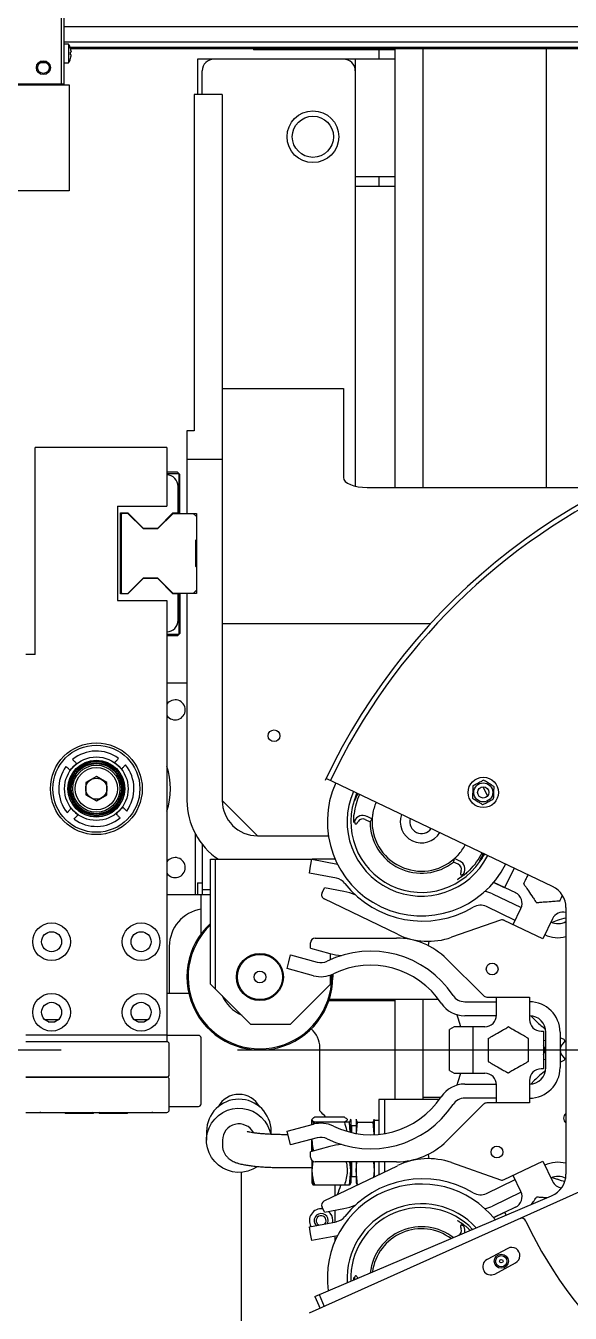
# Model space of a CAD drawing. Header units: inches. Extents: x -347369 to -260369, y 119522 to 149869.
# Drawn here: x -282100 to -281869, y 138888 to 139435 of the extents above; entities that cross this region are included whole.
import ezdxf

# ---------------------------------------------------------------- set-up
doc = ezdxf.new("R2010")
doc.units = ezdxf.units.IN
doc.header["$LTSCALE"] = 300
doc.linetypes.add('CENTRO', pattern=[2, 1.25, -0.25, 0.25, -0.25])
for name, color, linetype in [('ASSI', 254, 'CENTRO'), ('MACCHINA', 40, 'Continuous'), ('QUOTE', 7, 'Continuous')]:
    doc.layers.add(name, color=color, linetype=linetype)

# ---------------------------------------------------------------- blocks, each defined once
blk = doc.blocks.new('A$C27be3406')
at = {"layer": 'MACCHINA'}
for p, q in [((245.15, 410.37), (245.15, 438.36)), ((246.15, 438.63), (246.15, 410.37)), ((246.15, 434.86), (787.5, 434.86)), ((246.15, 428.36), (787.5, 428.36)), ((248.15, 427.37), (246.15, 427.37)), ((248.15, 427.37), (248.15, 419.37)), ((248.89, 426), (787.5, 426)), ((249.05, 425.5), (249.07, 425.51)), ((249.05, 425.5), (787.5, 425.5)), ((249.32, 423.95), (249.05, 423.95)), ((249.32, 422.8), (249.05, 422.8)), ((249.05, 421.25), (249.07, 421.24)), ((249.32, 424.3), (249.26, 424.26)), ((249.32, 422.45), (249.26, 422.49)), ((326.74, 425.5), (326.74, 425)), ((386.85, 425), (326.74, 425)), ((380, 425), (380, 421)), ((386.85, 425.5), (386.85, 239)), ((398.85, 239), (398.85, 425.5)), ((451.15, 425.5), (451.15, 239)), ((236.51, 419.62), (238.48, 419.62)), ((246.15, 419.37), (248.15, 419.37)), ((303, 421), (303, 406)), ((386.85, 421), (303, 421)), ((305, 406), (305, 416)), ((370, 421), (370, 239.57)), ((246.15, 410.37), (225.5, 410.37)), ((-18.42, 410), (248.5, 410)), ((248.5, 410), (248.5, 365)), ((313.5, 406), (301.5, 406)), ((301.5, 406), (301.5, 263)), ((313.5, 406), (313.5, 106)), ((386.85, 371), (370, 371)), ((370, 367), (386.85, 367)), ((380, 371), (380, 367)), ((248.5, 365), (148.5, 365)), ((313.5, 281), (365, 281)), ((365, 281), (365, 243.2)), ((298.5, 263), (298.5, 228)), ((301.5, 263), (298.5, 263)), ((234, 168), (234, 256)), ((290, 256), (234, 256)), ((290, 256), (290, 231)), ((298.5, 251), (313.5, 251)), ((294.5, 245.5), (290, 245.5)), ((290, 245), (295, 245)), ((294.5, 245.5), (295.5, 244.5)), ((295, 245), (295, 228)), ((295.5, 228), (295.5, 244.5)), ((294.73, 228.2), (294.73, 239.42)), ((375, 239), (475, 239)), ((269, 231), (290, 231)), ((269, 231), (269, 191)), ((270.3, 228.2), (273.44, 228.2)), ((270.3, 193.8), (270.3, 228.2)), ((270.5, 227.5), (271, 228)), ((273.36, 228), (270.5, 228)), ((270.5, 228), (270.5, 194)), ((273.36, 228), (279.86, 221.5)), ((273.44, 228.2), (279.94, 221.7)), ((286.06, 221.7), (292.56, 228.2)), ((286.14, 221.5), (292.64, 228)), ((292.56, 228.2), (294.73, 228.2)), ((292.64, 228), (302.5, 228)), ((301.1, 228), (302.5, 226.6)), ((302.5, 228), (302.5, 194)), ((279.86, 221.5), (286.14, 221.5)), ((279.94, 221.7), (286.06, 221.7)), ((302.5, 216.9), (302.1, 216.5)), ((302.1, 216.5), (302.1, 205.5)), ((302.1, 205.5), (302.5, 205.1)), ((279.86, 200.5), (273.36, 194)), ((279.94, 200.3), (273.44, 193.8)), ((286.14, 200.5), (279.86, 200.5)), ((286.06, 200.3), (279.94, 200.3)), ((292.56, 193.8), (286.06, 200.3)), ((292.64, 194), (286.14, 200.5)), ((273.44, 193.8), (270.3, 193.8)), ((271, 194), (270.5, 194.5)), ((270.5, 194), (273.36, 194)), ((294.73, 193.8), (292.56, 193.8)), ((302.5, 194), (292.64, 194)), ((294.73, 182.58), (294.73, 193.8)), ((295, 194), (295, 176.5)), ((295.5, 194), (295.5, 177)), ((298.5, 194), (298.5, 106)), ((302.5, 195.4), (301.1, 194)), ((269, 191), (290, 191)), ((290, 191), (290, 3.5)), ((401.86, 181), (313.5, 181)), ((295, 176.5), (290, 176.5)), ((294.5, 176), (290, 176)), ((295.5, 177), (294.5, 176)), ((234, 168), (230, 168)), ((290, 156), (298.5, 156)), ((247.11, 120.48), (247.48, 120.13)), ((249.87, 123.38), (250.23, 123.03)), ((269.48, 123.89), (269.13, 123.52)), ((272.38, 121.13), (272.03, 120.77)), ((260, 116.2), (255.5, 113.6)), ((264.5, 113.6), (260, 116.2)), ((453.81, 69.49), (357.61, 115.38)), ((255.5, 113.6), (255.5, 108.4)), ((264.5, 108.4), (264.5, 113.6)), ((255.5, 108.4), (260, 105.8)), ((260, 105.8), (264.5, 108.4)), ((313.5, 106), (328.5, 91)), ((370.51, 108.68), (370.71, 109.13)), ((247.62, 100.87), (247.97, 101.23)), ((250.52, 98.11), (250.87, 98.48)), ((270.13, 98.62), (269.77, 98.97)), ((272.89, 101.52), (272.52, 101.87)), ((374.89, 99.27), (377.17, 98.17)), ((369.66, 97.35), (369.43, 96.68)), ((369.66, 97.35), (369.66, 97.35)), ((371.07, 96.84), (371.25, 97.14)), ((374.24, 97.92), (376.27, 96.94)), ((302, 91.94), (302, 66)), ((328.5, 91), (358.58, 91)), ((305, 87.35), (305, 66)), ((424.84, 83.31), (424.51, 82.67)), ((308.5, 28), (308.5, 81)), ((308.5, 81), (351.6, 81)), ((310.5, 81), (310.5, 26)), ((350.49, 75.13), (351.05, 78.07)), ((351.05, 78.08), (351.6, 81.02)), ((351.05, 78.08), (351.05, 78.07)), ((351.6, 81.02), (362.41, 78.98)), ((361.46, 81), (351.71, 81)), ((413.77, 78.88), (411.74, 79.85)), ((414.42, 80.23), (412.14, 81.33)), ((437.48, 77.28), (433.44, 68.87)), ((361.98, 72.95), (350.49, 75.13)), ((415.02, 76.06), (414.91, 75.73)), ((416.18, 74.94), (416.18, 74.94)), ((433.44, 68.87), (428.69, 71.16)), ((428.79, 71.28), (438.01, 66.84)), ((290, 66), (308.5, 66)), ((303, 71), (303, 66)), ((303, 71), (305, 71)), ((304.5, 49.33), (304.5, 66)), ((308.5, 68), (305, 68)), ((355.87, 66.83), (356.86, 68.88)), ((365.18, 67.31), (356.86, 68.88)), ((428.35, 66.33), (440.48, 60.48)), ((387.95, 49.16), (356.8, 64.16)), ((437.89, 55.07), (425.75, 60.92)), ((459.5, 60.47), (459.5, -52.81)), ((431.74, 55.17), (410.88, 47.87)), ((449.64, 47.2), (433.26, 55.08)), ((437.02, 53.27), (440.34, 60.16)), ((453.76, 55.76), (449.64, 47.2)), ((455.72, 54.94), (453.58, 54.2)), ((291, 44), (291, 24)), ((351, 43.22), (351, 45.5)), ((353, 47.5), (387.57, 47.5)), ((391.5, 47.24), (391.5, 47.72)), ((393.5, 47.13), (393.5, 46.91)), ((341.78, 37.46), (342.55, 40.36)), ((342.55, 40.36), (353.85, 37.33)), ((351, 43.22), (359.19, 41.02)), ((359.5, 38.41), (359.5, 40.94)), ((359.5, 38.81), (359.59, 38.45)), ((408.79, 38.71), (424.41, 23.09)), ((341, 34.56), (341.78, 37.45)), ((352.3, 31.53), (341, 34.56)), ((341.78, 37.46), (341.78, 37.45)), ((325.5, 11), (308.5, 28)), ((342.5, 11), (359.5, 28)), ((359.5, 28), (359.5, 31.84)), ((360, 31), (359.98, 32.02)), ((360.48, 32.24), (360.5, 31)), ((299.3, 24), (290, 24)), ((425.83, 22.5), (444, 22.5)), ((430, 14.85), (430, 22.5)), ((444, 22.5), (444, 13)), ((358.84, 21), (386.85, 21)), ((405.37, 21.5), (359.01, 21.5)), ((370, 21), (370, 21.5)), ((375, 21), (375, 21.5)), ((386.85, 21.5), (386.85, -21)), ((398.85, -21), (398.85, 21.5)), ((416.52, 20.5), (430, 20.5)), ((237.99, 13), (244.01, 13)), ((239, 13), (239, 12.25)), ((239.86, 12), (239, 12.31)), ((239.56, 12), (242.44, 12)), ((275.99, 13), (282.01, 13)), ((277.56, 12), (280.44, 12)), ((280.14, 12), (281.14, 12.36)), ((325.5, 11), (342.5, 11)), ((429.99, 14.5), (416.52, 14.5)), ((444.52, 14.48), (446.12, 12.88)), ((230, 6.5), (290, 6.5)), ((412, 9.85), (410, 8.7)), ((410, -8.7), (410, 8.7)), ((425, 9.85), (412, 9.85)), ((414.73, 10), (420, 10)), ((420, 10), (420, -10)), ((449, 8), (450, 8)), ((450, 8), (450, -8)), ((451, -7.5), (451, 7.5)), ((457, 7.5), (457, -7.5)), ((290, 3.5), (230, 3.5)), ((236.15, 3.4), (236.15, 3.3)), ((283.85, 3.3), (283.85, 3.4)), ((291, -10.5), (291, 2.5)), ((304.5, -22.9), (304.5, 5.1)), ((354.93, -25.91), (354.93, 1)), ((451, 3.87), (450, 4)), ((458.7, 4.38), (457, 5.15)), ((459, 3.92), (459, 3.74)), ((450, -4), (451, -3.87)), ((457, -5.15), (458.7, -4.38)), ((459, -3.74), (459, -3.92)), ((410, -8.7), (412, -9.85)), ((412, -9.85), (425, -9.85)), ((420, -10), (414.73, -10)), ((450, -8), (449, -8)), ((236.15, -11.3), (236.15, -11.4)), ((236.15, -11.6), (236.15, -11.7)), ((283.85, -11.4), (283.85, -11.3)), ((283.85, -11.7), (283.85, -11.6)), ((291, -25.5), (291, -12.5)), ((416.52, -14.5), (429.99, -14.5)), ((430, -22.5), (430, -14.85)), ((444, -13), (444, -22.5)), ((446.12, -12.88), (444.52, -14.48)), ((380, -21), (380, -35.83)), ((405.74, -21), (380, -21)), ((382.35, -21), (382.35, -35.52)), ((398.85, -20), (406.43, -20)), ((430, -20.5), (416.52, -20.5)), ((236.15, -26.3), (236.15, -26.4)), ((246.95, -26.5), (246.75, -26.7)), ((246.75, -26.7), (246.75, -27)), ((258.75, -27), (246.75, -27)), ((258.75, -26.7), (258.55, -26.5)), ((258.75, -27), (258.75, -26.7)), ((261.45, -26.5), (261.25, -26.7)), ((261.25, -26.7), (261.25, -27)), ((273.25, -27), (261.25, -27)), ((273.25, -26.7), (273.05, -26.5)), ((273.25, -27), (273.25, -26.7)), ((283.85, -26.4), (283.85, -26.3)), ((424.41, -23.09), (408.79, -38.71)), ((444, -22.5), (425.83, -22.5)), ((341, -34.56), (352.3, -31.53)), ((351.59, -29.38), (351.56, -29.5)), ((351.66, -29.38), (351.56, -29.62)), ((351.56, -31.73), (351.56, -29.62)), ((351.56, -29.62), (352.12, -30.63)), ((352.12, -30.63), (352.05, -31.6)), ((367.5, -30.63), (352.12, -30.63)), ((352.77, -30.63), (352.55, -31.51)), ((365.36, -28.6), (352.77, -28.6)), ((367.5, -30.63), (368.06, -29.62)), ((367.83, -34.89), (367.5, -30.63)), ((368.06, -29.62), (367.96, -29.39)), ((368.06, -29.5), (368.03, -29.38)), ((368.06, -29.62), (368.06, -35)), ((368.45, -32.2), (368.06, -31.52)), ((370.38, -32.2), (368.45, -32.2)), ((368.45, -32.2), (368.45, -35.09)), ((370.41, -29.38), (370.38, -29.5)), ((370.38, -29.62), (370.48, -29.38)), ((370.94, -30.63), (370.38, -29.62)), ((370.38, -29.62), (370.38, -35.48)), ((370.57, -35.33), (370.94, -30.63)), ((370.94, -30.63), (377.46, -30.63)), ((378.02, -29.62), (377.46, -30.63)), ((377.46, -30.63), (377.86, -35.8)), ((377.92, -29.39), (378.02, -29.62)), ((378.02, -29.5), (377.99, -29.38)), ((378.02, -29.62), (378.02, -35.97)), ((380, -30), (378.02, -30)), ((306.81, -34.58), (306.81, -38.37)), ((334.31, -35.86), (334.31, -34.58)), ((341.39, -36), (340.56, -36)), ((342.55, -40.36), (341, -34.56)), ((353.85, -37.33), (342.55, -40.36)), ((351.56, -43.06), (351.56, -37.83)), ((351.56, -37.83), (351.96, -42.96)), ((313.56, -38.37), (313.56, -40.39)), ((359.19, -41.02), (351, -43.22)), ((351, -45.5), (351, -43.22)), ((494.5, -47.16), (350.47, -111.86)), ((351.56, -46.89), (351.56, -56.5)), ((351.93, -47.14), (351.56, -51.22)), ((387.57, -47.5), (353, -47.5)), ((356.8, -64.16), (387.95, -49.16)), ((368.06, -51.22), (367.73, -47.5)), ((368.06, -47.5), (368.06, -56.5)), ((368.45, -47.5), (368.45, -53.8)), ((370.38, -51.22), (370.72, -47.5)), ((370.38, -47.5), (370.38, -56.5)), ((377.68, -47.5), (378.02, -51.22)), ((378.02, -47.5), (378.02, -53.94)), ((380, -47.5), (380, -52.98)), ((382.35, -47.5), (382.35, -51.85)), ((410.88, -47.87), (431.74, -55.17)), ((433.26, -55.08), (449.64, -47.2)), ((449.64, -47.2), (453.76, -55.76)), ((321.5, -51.97), (321.5, -1001.02)), ((340.56, -50), (351.56, -50)), ((351.56, -51.22), (352.12, -57.4)), ((367.5, -57.4), (368.06, -51.22)), ((368.06, -54.47), (368.45, -53.8)), ((368.45, -53.8), (370.38, -53.8)), ((370.94, -57.4), (370.38, -51.22)), ((378.02, -51.22), (377.76, -54.06)), ((440.34, -60.16), (437.02, -53.27)), ((453.58, -54.2), (455.72, -54.94)), ((351.56, -56.5), (351.59, -56.62)), ((352.12, -57.4), (351.69, -56.61)), ((367.5, -57.4), (352.12, -57.4)), ((361.5, -61.89), (361.5, -57.4)), ((368.06, -56.38), (367.5, -57.4)), ((368.03, -56.62), (368.06, -56.5)), ((370.38, -56.38), (370.94, -57.4)), ((370.38, -56.5), (370.41, -56.62)), ((425.75, -60.92), (437.89, -55.07)), ((352.8, -104.72), (453.41, -62.01)), ((440.48, -60.48), (428.35, -66.33)), ((356.86, -68.88), (355.87, -66.83)), ((356.86, -68.88), (365.18, -67.31)), ((361.5, -73.04), (361.5, -68.01)), ((428.69, -71.16), (433.44, -68.87)), ((438.01, -66.84), (428.79, -71.28)), ((433.44, -68.87), (434.08, -70.22)), ((350.49, -75.13), (361.98, -72.95)), ((351.05, -78.07), (350.49, -75.13)), ((360.44, -73.24), (360.5, -72.5)), ((414.91, -75.73), (415.02, -76.06)), ((416.18, -74.94), (416.18, -74.94)), ((418.61, -76.43), (418.86, -76.68)), ((351.05, -78.07), (351.05, -78.08)), ((351.6, -81.02), (351.05, -78.08)), ((362.41, -78.98), (351.6, -81.02)), ((361.5, -80.91), (361.5, -79.15)), ((434.79, -84.31), (425.97, -89.03)), ((429.28, -95.2), (438.1, -90.47)), ((369.66, -97.35), (369.66, -97.35)), ((371.13, -96.94), (371.07, -96.84)), ((354.65, -103.93), (356.85, -108.99)), ((352.8, -104.72), (355.03, -109.81))]:
    blk.add_line(p, q, dxfattribs=at)
at = {"layer": 'MACCHINA', "flags": 128}
for points in [[(365, 243.2), (365.19, 242.38), (365.76, 241.6), (366.69, 240.87), (367.93, 240.23), (369.44, 239.71), (371.17, 239.32), (373.05, 239.08), (375, 239)], [(424.21, 111.82), (424.9, 110.54), (426.12, 107.78)], [(401.31, 46.19), (401.1, 45.28), (400.9, 44.38)], [(413.08, 15), (413.62, 13.6), (414.73, 10)], [(414.73, -10), (413.62, -13.6), (413.08, -15)], [(328.49, -49.5), (328.37, -49.59), (326.46, -50.68), (324.39, -51.46), (322.22, -51.9), (320.01, -51.99), (317.81, -51.72), (315.69, -51.11), (313.69, -50.17), (311.87, -48.93), (310.27, -47.41), (308.94, -45.65), (307.91, -43.71), (307.21, -41.63), (306.86, -39.46), (306.86, -37.27), (307.21, -35.1), (307.91, -33.02), (308.94, -31.08), (310.27, -29.33), (311.87, -27.81), (313.69, -26.56), (315.69, -25.62), (317.81, -25.01), (320.01, -24.75), (322.22, -24.83), (324.39, -25.27), (326.46, -26.05), (328.37, -27.15), (330.09, -28.53), (331.55, -30.18), (332.74, -32.03), (333.6, -34.05), (334.07, -35.84)], [(400.9, -44.38), (401.1, -45.28), (401.31, -46.19)], [(459, -55.94), (457.54, -55.53), (455.72, -54.94)], [(358.27, -73.65), (358.32, -73.53), (358.5, -72.5)]]:
    blk.add_lwpolyline(points, dxfattribs=at)
at = {"layer": 'MACCHINA'}
for centre, radius in [((237.5, 417.37), 2.96), ((237.5, 417.37), 2.46), ((352, 388), 11), ((352, 388), 8.75), ((335.5, 133.5), 2.5), ((260, 111), 19.5), ((260, 111), 18.5), ((260, 111), 13.5), ((260, 111), 12.1), ((260, 111), 12), ((260, 111), 11.5), ((260, 111), 11), ((260, 111), 10.65), ((260, 111), 10), ((260, 111), 9), ((260, 111), 4.5), ((424.38, 109.43), 6.45), ((424.38, 109.43), 4.04), ((424.38, 109.43), 2.4), ((241, 46), 8), ((241, 46), 4.25), ((279, 46), 8), ((279, 46), 4.25), ((329.5, 31), 10), ((329.5, 31), 9.6), ((329.5, 31), 2.5), ((428.14, 34.39), 2.5), ((241, 16), 8), ((279, 16), 8), ((241, 16), 4.25), ((279, 16), 4.25), ((430.19, -43.37), 2.5), ((432.03, -89.75), 3), ((432.03, -89.75), 2.39), ((432.03, -89.75), 0.758)]:
    blk.add_circle(centre, radius, dxfattribs=at)
for centre, radius, start, end in [((242.37, 423.37), 7.03, 17.6879, 34.708), ((242.37, 423.37), 7.03, 325.292, 342.3121), ((242.37, 423.37), 7, 7.5895, 17.658), ((241.31, 423.37), 7.75, 355.7473, 4.2527), ((242.37, 423.37), 7, 342.342, 352.4105), ((247.69, 423.86), 1.69, 15.0156, 30.7511), ((243.27, 422.96), 6.13, 9.317, 16.7611), ((243.27, 423.79), 6.13, 343.2389, 350.683), ((247.69, 422.88), 1.69, 329.2489, 344.9844), ((310, 416), 5, 90, 180), ((365, 416), 5, 0, 90), ((599.5, 0), 268, 46.641, 154.6986), ((289.73, 239.42), 5, 0, 86.8895), ((599.5, 0), 266, 114.5258, 154.5), ((289.73, 182.58), 5, 273.1105, 0), ((293.5, 144.5), 4.25, 214.5603, 145.3488), ((260, 111), 16, 53.6624, 129.3008), ((260, 111), 16, 143.6624, 219.3008), ((260, 111), 16, 323.6624, 39.3008), ((260, 111), 31.5, 342.2472, 17.7528), ((398.13, 96.97), 40, 155.6974, 333.4614), ((398.13, 96.97), 31.59, 156.0164, 332.8885), ((328.5, 106), 30, 180, 236.4427), ((328.5, 106), 15, 180, 270), ((398.13, 96.97), 30.01, 157.029, 331.5424), ((398.13, 96.97), 28.8, 156.163, 173.2419), ((398.13, 96.97), 21, 156.7812, 170.9442), ((260, 111), 16, 233.6624, 309.3008), ((373.2, 95.77), 3.88, 64.2857, 155.8445), ((398.13, 96.97), 9, 159.8291, 329.4507), ((373.2, 95.77), 2.38, 64.2857, 145.0168), ((398.13, 96.97), 21.87, 180.0951, 308.4763), ((398.13, 96.97), 21, 176.7374, 311.834), ((398.13, 96.97), 5, 164.1237, 324.8671), ((398.13, 96.97), 21, 317.6272, 332.2188), ((398.13, 96.97), 29, 314.9091, 332.8485), ((293.5, 77.5), 4.25, 214.5603, 145.4397), ((412.74, 76.73), 2.38, 343.5546, 64.2857), ((412.74, 76.73), 3.88, 332.57, 64.5617), ((360.86, 67.03), 6.02, 38.2397, 79.2857), ((357.67, 65.96), 2, 154.2857, 244.2857), ((359.61, 37.83), 30, 69.6989, 79.2857), ((398.58, 96.76), 42, 218.2397, 300.7757), ((423.14, 55.52), 12, 64.2857, 80.9575), ((435.84, 62.33), 5, 334.2857, 64.2857), ((449.5, 60.47), 10, 0, 64.5), ((423.14, 55.52), 6, 64.2857, 120.7757), ((307, 44), 16, 98.9893, 180), ((432.4, 53.28), 2, 64.2857, 109.2857), ((458.26, 53.59), 5, 75.6845, 154.2857), ((468.93, 17.19), 40, 103.6369, 109.2857), ((329.5, 31), 31, 132.6423, 0), ((329.5, 31), 30.5, 133.5134, 0), ((456.15, 60.71), 7, 244.2857, 298.6368), ((353, 45.5), 2, 90, 180), ((387.57, 17.5), 30, 45, 90), ((400.97, 76.18), 30, 244.2857, 289.2857), ((456.15, 60.71), 13, 244.2857, 284.955), ((376.5, 0), 42, 33.5101, 116.046), ((366.95, 70), 30, 255, 264.5868), ((355.41, 43.15), 6.02, 255, 296.046), ((376.5, 0), 36, 33.5101, 116.046), ((355.41, 43.15), 12.02, 255, 296.046), ((329.5, 31), 18, 205.5288, 244.4712), ((416.52, 26.5), 6, 213.5101, 270), ((425.83, 24.5), 2, 225, 270), ((365, 26), 5, 270, 295.8419), ((416.52, 26.5), 12, 213.5101, 270), ((444, 7.5), 13, 0, 90), ((425, 14.85), 5, 270, 0), ((444, 7.5), 7, 0, 90), ((449, 13), 5, 180, 270), ((474.4, 41.17), 40, 225, 233.9703), ((303.4, 5.1), 1.1, 0, 90), ((344.73, 1.09), 10.2, 359.48, 50.1679), ((290, 2.5), 1, 0, 90), ((446.5, 0), 4, 331.045, 28.955), ((461, 0), 4, 112.0243, 247.9757), ((458.5, 3.92), 0.5, 0, 66.8791), ((458.5, 3.74), 0.5, 303.749, 0), ((458.5, -3.92), 0.5, 293.1209, 0), ((458.5, -3.74), 0.5, 0, 56.251), ((290, -10.5), 1, 270, 0), ((425, -14.85), 5, 0, 90), ((444, -7.5), 13, 270, 0), ((444, -7.5), 7, 270, 0), ((449, -13), 5, 90, 180), ((474.4, -41.17), 40, 126.0297, 135), ((290, -12.5), 1, 0, 90), ((416.52, -26.5), 12, 90, 146.4899), ((320.56, -34.67), 13.75, 0.3911, 179.6089), ((320.56, -28.89), 10.04, 28.2398, 151.7602), ((376.5, 0), 36, 243.954, 326.4899), ((416.52, -26.5), 6, 90, 146.4899), ((290, -25.5), 1, 270, 0), ((303.4, -22.9), 1.1, 270, 0), ((333.5, -49), 31.5, 40.3668, 47.1311), ((376.5, 0), 42, 243.954, 326.4899), ((425.83, -24.5), 2, 90, 135), ((461, -29), 2.5, 126.8699, 233.1301), ((320.57, -38.42), 7.01, 28.0482, 179.5211), ((355.41, -43.15), 12.02, 63.954, 105), ((355.41, -43.15), 6.02, 63.954, 105), ((366.95, -70), 30, 95.4132, 105), ((387.57, -17.5), 30, 270, 315), ((353, -45.5), 2, 180, 270), ((400.97, -76.18), 30, 70.7143, 115.7143), ((456.15, -60.71), 13, 75.045, 115.7143), ((456.15, -60.71), 7, 62.6875, 115.7143), ((449.5, -52.81), 10, 293, 0), ((398.13, -96.97), 40, 38.3431, 187.6569), ((333.5, -49), 31.5, 336.7358, 344.5305), ((398.58, -96.76), 42, 59.2243, 141.7603), ((432.4, -53.28), 2, 250.7143, 295.7143), ((435.84, -62.33), 5, 295.7143, 25.7143), ((458.26, -53.59), 5, 205.7143, 263.3491), ((357.67, -65.96), 2, 115.7143, 205.7143), ((398.13, -96.97), 31.59, 42.5767, 183.4233), ((423.14, -55.52), 6, 239.2243, 295.7143), ((355.5, -72.5), 5, 81.7556, 209.9589), ((355.5, -72.5), 3, 0, 224.0358), ((355.5, -72.5), 2.1, 319.0152, 242.4134), ((355.5, -72.5), 5, 0, 52.0136), ((360.86, -67.03), 6.02, 280.7143, 321.7603), ((359.61, -37.83), 30, 280.7143, 290.3011), ((398.13, -96.97), 30.01, 43.6543, 182.3457), ((423.14, -55.52), 12, 279.0425, 295.7143), ((398.13, -96.97), 21.87, 51.5237, 174.0506), ((398.13, -96.97), 21, 53.2649, 172.7351), ((412.74, -76.73), 2.38, 303.2963, 16.4454), ((412.74, -76.73), 3.88, 345.8773, 27.3195), ((440.69, -73.53), 2, 24.8436, 114.1888), ((599.5, 0), 173, 204.8436, 255.534), ((436.44, -87.39), 3.5, 298.1888, 118.1888), ((427.63, -92.11), 3.5, 118.1888, 298.1888), ((373.2, -95.77), 3.88, 203.9986, 206.6699)]:
    blk.add_arc(centre, radius, start, end, dxfattribs=at)
for start_param, end_param in [(1.317362, 1.38), (4.903185, 4.965823)]:
    blk.add_ellipse((391.98, 84.2), major_axis=(10.65, 22.12), ratio=0.816497, start_param=start_param, end_param=end_param, dxfattribs=at)
for points, knots in [([(250.21, 120.3), (250.22, 120.3), (250.67, 120.78), (251.13, 121.27), (251.59, 121.75)], [0, 0, 0, 0, 0.010873, 1, 1, 1, 1]), ([(251.59, 121.75), (251.54, 121.79), (251.42, 121.91), (251.09, 122.22), (250.7, 122.59), (250.4, 122.87), (250.26, 123), (250.23, 123.03)], [0, 0, 0, 0, 0.196196, 0.477734, 0.762103, 0.942281, 1, 1, 1, 1]), ([(267.85, 122.17), (267.86, 122.18), (267.91, 122.23), (268.06, 122.4), (268.37, 122.72), (268.76, 123.13), (269.03, 123.41), (269.13, 123.52)], [0, 0, 0, 0, 0.060974, 0.232004, 0.517446, 0.802818, 1, 1, 1, 1]), ([(267.85, 122.17), (268.32, 121.71), (268.81, 121.25), (269.29, 120.79), (269.3, 120.79)], [0, 0, 0, 0, 0.989127, 1, 1, 1, 1]), ([(269.3, 120.79), (269.3, 120.78), (269.78, 120.33), (270.27, 119.87), (270.75, 119.41)], [0, 0, 0, 0, 0.010873, 1, 1, 1, 1]), ([(270.75, 119.41), (270.76, 119.43), (270.81, 119.48), (270.96, 119.64), (271.27, 119.96), (271.66, 120.38), (271.93, 120.66), (272.03, 120.77)], [0, 0, 0, 0, 0.060974, 0.232004, 0.517446, 0.802818, 1, 1, 1, 1]), ([(248.83, 118.85), (248.78, 118.89), (248.66, 119.01), (248.34, 119.32), (247.94, 119.69), (247.65, 119.97), (247.51, 120.1), (247.48, 120.13)], [0, 0, 0, 0, 0.196196, 0.477734, 0.762103, 0.942281, 1, 1, 1, 1]), ([(248.83, 118.85), (249.29, 119.32), (249.75, 119.81), (250.21, 120.29), (250.21, 120.3)], [0, 0, 0, 0, 0.989127, 1, 1, 1, 1]), ([(419.97, 112.18), (419.96, 111.72), (419.93, 111), (419.89, 109.8), (419.85, 108.73), (419.82, 107.78), (419.8, 107.22), (419.79, 106.99)], [0, 0, 0, 0, 0.29957, 0.463941, 0.629185, 0.843228, 1, 1, 1, 1]), ([(424.56, 114.62), (424.15, 114.4), (423.52, 114.07), (422.45, 113.5), (421.51, 113), (420.67, 112.55), (420.18, 112.29), (419.97, 112.18)], [0, 0, 0, 0, 0.29957, 0.463941, 0.629185, 0.843228, 1, 1, 1, 1]), ([(428.97, 111.87), (428.91, 111.9), (428.53, 112.14), (427.89, 112.54), (426.96, 113.12), (426.11, 113.65), (425.3, 114.16), (424.8, 114.47), (424.56, 114.62)], [0, 0, 0, 0, 0.041913, 0.306444, 0.461015, 0.615739, 0.810975, 1, 1, 1, 1]), ([(428.78, 106.67), (428.8, 107.14), (428.83, 107.85), (428.87, 109.06), (428.91, 110.13), (428.94, 111.07), (428.96, 111.63), (428.97, 111.87)], [0, 0, 0, 0, 0.29957, 0.463941, 0.629185, 0.843228, 1, 1, 1, 1]), ([(371.07, 108.96), (371.06, 108.94), (370.85, 108.5), (370.51, 107.68), (370.09, 106.68), (369.82, 106.05), (369.68, 105.87), (369.7, 106.15), (369.86, 106.85), (370.15, 107.76), (370.41, 108.43), (370.51, 108.68)], [0, 0, 0, 0, 0.004309, 0.134627, 0.265404, 0.396382, 0.526599, 0.656236, 0.786777, 0.91884, 1, 1, 1, 1]), ([(419.79, 106.99), (420.03, 106.84), (420.53, 106.53), (421.35, 106.02), (422.19, 105.49), (423.12, 104.91), (423.76, 104.51), (424.14, 104.27), (424.2, 104.24)], [0, 0, 0, 0, 0.189025, 0.384261, 0.538985, 0.693556, 0.958087, 1, 1, 1, 1]), ([(424.2, 104.24), (424.6, 104.45), (425.24, 104.79), (426.3, 105.36), (427.25, 105.86), (428.08, 106.3), (428.58, 106.56), (428.78, 106.67)], [0, 0, 0, 0, 0.29957, 0.463941, 0.629185, 0.843228, 1, 1, 1, 1]), ([(249.25, 102.59), (249.21, 102.54), (249.09, 102.42), (248.78, 102.09), (248.41, 101.7), (248.13, 101.4), (248, 101.26), (247.97, 101.23)], [0, 0, 0, 0, 0.196196, 0.477734, 0.762103, 0.942281, 1, 1, 1, 1]), ([(250.7, 101.21), (250.7, 101.22), (250.22, 101.67), (249.73, 102.13), (249.25, 102.59)], [0, 0, 0, 0, 0.010873, 1, 1, 1, 1]), ([(252.15, 99.83), (251.68, 100.29), (251.19, 100.75), (250.71, 101.21), (250.7, 101.21)], [0, 0, 0, 0, 0.989127, 1, 1, 1, 1]), ([(252.15, 99.83), (252.11, 99.78), (251.99, 99.66), (251.68, 99.34), (251.31, 98.94), (251.03, 98.65), (250.9, 98.51), (250.87, 98.48)], [0, 0, 0, 0, 0.196196, 0.477734, 0.762103, 0.942281, 1, 1, 1, 1]), ([(269.79, 101.7), (269.78, 101.7), (269.33, 101.22), (268.87, 100.73), (268.41, 100.25)], [0, 0, 0, 0, 0.010873, 1, 1, 1, 1]), ([(268.41, 100.25), (268.43, 100.24), (268.48, 100.19), (268.64, 100.04), (268.96, 99.73), (269.38, 99.34), (269.66, 99.07), (269.77, 98.97)], [0, 0, 0, 0, 0.060974, 0.232004, 0.517446, 0.802818, 1, 1, 1, 1]), ([(271.17, 103.15), (270.71, 102.68), (270.25, 102.19), (269.79, 101.71), (269.79, 101.7)], [0, 0, 0, 0, 0.989127, 1, 1, 1, 1]), ([(271.17, 103.15), (271.18, 103.14), (271.26, 103.06), (271.45, 102.89), (271.78, 102.57), (272.14, 102.23), (272.41, 101.97), (272.52, 101.87)], [0, 0, 0, 0, 0.06704, 0.347539, 0.521612, 0.808802, 1, 1, 1, 1]), ([(369.43, 96.68), (369.43, 96.68), (369.42, 96.67), (369.41, 96.76), (369.39, 97.11), (369.37, 98.07), (369.41, 99.26), (369.5, 100.13), (369.53, 100.36)], [0, 0, 0, 0, 0.041401, 0.082623, 0.15943, 0.414334, 0.839779, 1, 1, 1, 1]), ([(377.4, 100.28), (377.36, 100.03), (377.29, 99.55), (377.22, 98.89), (377.18, 98.41), (377.17, 98.19), (377.17, 98.17), (377.17, 98.17)], [0, 0, 0, 0, 0.2285752, 0.4571469, 0.6842587, 0.8992976, 1, 1, 1, 1]), ([(369.66, 97.35), (369.67, 97.07), (369.69, 96.69), (369.84, 96.28), (369.96, 96.1), (370.11, 96.01), (370.27, 96), (370.44, 96.07), (370.68, 96.27), (370.89, 96.55), (371.02, 96.77), (371.07, 96.84)], [0, 0, 0, 0, 0.2894956, 0.3896181, 0.490378, 0.5540062, 0.6180794, 0.67522, 0.7626181, 0.9240901, 1, 1, 1, 1]), ([(412.14, 81.33), (412.16, 81.34), (412.19, 81.37), (412.43, 81.59), (412.79, 81.93), (413.22, 82.36), (413.51, 82.68), (413.65, 82.82)], [0, 0, 0, 0, 0.197647, 0.395026, 0.599668, 0.818385, 1, 1, 1, 1]), ([(424.51, 82.67), (424.29, 82.3), (423.85, 81.55), (423.29, 80.77), (422.92, 80.34), (422.82, 80.32), (422.99, 80.7), (423.4, 81.45), (423.93, 82.41), (424.31, 83.16), (424.47, 83.48)], [0, 0, 0, 0, 0.128787, 0.257576, 0.387335, 0.516438, 0.644005, 0.771233, 0.89929, 1, 1, 1, 1]), ([(415.06, 73.51), (414.79, 73.32), (414.41, 73.05), (413.93, 72.74), (413.7, 72.59), (413.54, 72.5), (413.47, 72.46), (413.43, 72.44), (413.41, 72.43), (413.42, 72.44), (413.43, 72.45), (413.44, 72.46), (413.44, 72.46)], [0, 0, 0, 0, 0.450574, 0.626843, 0.7782, 0.837745, 0.897693, 0.922854, 0.948249, 0.970988, 0.9984, 1, 1, 1, 1]), ([(413.44, 72.46), (413.6, 72.57), (413.88, 72.77), (414.36, 73.12), (414.74, 73.39), (414.95, 73.54), (415.01, 73.59)], [0, 0, 0, 0, 0.391012, 0.674058, 0.907394, 1, 1, 1, 1]), ([(414.91, 75.73), (414.82, 75.47), (414.7, 75.14), (414.7, 74.74), (414.76, 74.56), (414.87, 74.45), (415.06, 74.4), (415.41, 74.46), (415.8, 74.66), (416.08, 74.87), (416.18, 74.94)], [0, 0, 0, 0, 0.250171, 0.320836, 0.392174, 0.455426, 0.527415, 0.641314, 0.867662, 1, 1, 1, 1]), ([(415.01, 73.59), (415.03, 73.6), (415.08, 73.64), (415.17, 73.71), (415.34, 73.85), (415.73, 74.23), (415.96, 74.56), (416.11, 74.82), (416.18, 74.94)], [0, 0, 0, 0, 0.010987, 0.025411, 0.052089, 0.145171, 0.59358, 1, 1, 1, 1]), ([(418.61, 76.43), (418.44, 76.27), (417.75, 75.59), (416.62, 74.64), (415.64, 73.93), (415.13, 73.55), (415.06, 73.51)], [0, 0, 0, 0, 0.144553, 0.604687, 0.951507, 1, 1, 1, 1]), ([(443.35, 74.48), (443.2, 74.17), (442.81, 73.36), (442.31, 72.32), (441.88, 71.42), (441.65, 70.94), (441.53, 70.7), (441.5, 70.64), (441.5, 70.64), (441.5, 70.64)], [0, 0, 0, 0, 0.210366, 0.550398, 0.701654, 0.854524, 0.923186, 0.992391, 1, 1, 1, 1]), ([(441.5, 70.64), (441.51, 70.63), (441.52, 70.61), (441.62, 70.46), (441.84, 70.14), (442.48, 69.2), (443.74, 67.36), (445.01, 65.49), (446.04, 63.99), (446.5, 63.3), (446.82, 62.84), (446.97, 62.63), (447.03, 62.54), (447.03, 62.53), (447.03, 62.53)], [0, 0, 0, 0, 0.026555, 0.053007, 0.096234, 0.170228, 0.383898, 0.691531, 0.778744, 0.880669, 0.920378, 0.960394, 0.987599, 1, 1, 1, 1]), ([(456.82, 63.26), (456.81, 63.26), (456.79, 63.26), (456.61, 63.25), (456.22, 63.22), (455.08, 63.13), (452.86, 62.97), (450.61, 62.8), (448.79, 62.66), (447.97, 62.6), (447.41, 62.56), (447.15, 62.54), (447.04, 62.53), (447.03, 62.53), (447.03, 62.53)], [0, 0, 0, 0, 0.026555, 0.053007, 0.096234, 0.170228, 0.383898, 0.691531, 0.778744, 0.880669, 0.920378, 0.960394, 0.987599, 1, 1, 1, 1]), ([(457.85, 65.41), (457.74, 65.17), (457.51, 64.7), (457.19, 64.04), (456.97, 63.57), (456.85, 63.32), (456.82, 63.27), (456.82, 63.26), (456.82, 63.26)], [0, 0, 0, 0, 0.270218, 0.5157333, 0.763868, 0.8753181, 0.9876491, 1, 1, 1, 1]), ([(303.36, 6.2), (303.37, 6.2), (303.47, 6.2), (303.06, 6.2), (302.06, 6.2), (300.46, 6.2), (298.49, 6.2), (296.3, 6.2), (293.72, 6.2), (291.6, 6.2), (290.26, 6.2), (290, 6.2)], [0, 0, 0, 0, 0.020801, 0.168231, 0.320225, 0.47648, 0.598649, 0.720803, 0.845571, 0.970324, 1, 1, 1, 1]), ([(426.5, 4.91), (426.51, 4.91), (426.53, 4.92), (426.68, 5.01), (427.03, 5.21), (428.01, 5.78), (429.94, 6.89), (431.9, 8.02), (433.48, 8.93), (434.19, 9.35), (434.68, 9.63), (434.9, 9.76), (434.99, 9.81), (435, 9.81), (435, 9.81)], [0, 0, 0, 0, 0.0265548, 0.0530069, 0.0962339, 0.1702278, 0.3838977, 0.6915312, 0.7787445, 0.8806693, 0.9203784, 0.9603938, 0.987599, 1, 1, 1, 1]), ([(443.5, 4.91), (443.49, 4.91), (443.47, 4.92), (443.32, 5.01), (442.97, 5.21), (441.99, 5.78), (440.06, 6.89), (438.1, 8.02), (436.52, 8.93), (435.81, 9.35), (435.32, 9.63), (435.1, 9.76), (435.01, 9.81), (435, 9.81), (435, 9.81)], [0, 0, 0, 0, 0.026555, 0.053007, 0.096234, 0.170228, 0.383898, 0.691531, 0.778744, 0.880669, 0.920378, 0.960394, 0.987599, 1, 1, 1, 1]), ([(426.5, 4.91), (426.5, 4.9), (426.5, 4.88), (426.5, 4.72), (426.5, 4.37), (426.5, 3.37), (426.5, 1.83), (426.5, 0.02), (426.5, -1.68), (426.5, -3.04), (426.5, -4.05), (426.5, -4.57), (426.5, -4.84), (426.5, -4.91), (426.5, -4.91), (426.5, -4.91)], [0, 0, 0, 0, 0.023422, 0.049152, 0.090296, 0.159181, 0.344814, 0.499837, 0.651007, 0.80129, 0.868141, 0.935704, 0.966051, 0.996637, 1, 1, 1, 1]), ([(443.5, 4.91), (443.5, 4.9), (443.5, 4.88), (443.5, 4.72), (443.5, 4.37), (443.5, 3.37), (443.5, 1.83), (443.5, 0.02), (443.5, -1.68), (443.5, -3.04), (443.5, -4.05), (443.5, -4.57), (443.5, -4.84), (443.5, -4.91), (443.5, -4.91), (443.5, -4.91)], [0, 0, 0, 0, 0.023422, 0.049152, 0.090296, 0.159181, 0.344814, 0.499837, 0.651007, 0.80129, 0.868141, 0.935704, 0.966051, 0.996637, 1, 1, 1, 1]), ([(426.5, -4.91), (426.51, -4.91), (426.53, -4.92), (426.68, -5.01), (427.03, -5.21), (428.01, -5.78), (429.94, -6.89), (431.9, -8.02), (433.48, -8.93), (434.19, -9.35), (434.68, -9.63), (434.9, -9.76), (434.99, -9.81), (435, -9.81), (435, -9.81)], [0, 0, 0, 0, 0.026555, 0.053007, 0.096234, 0.170228, 0.383898, 0.691531, 0.778744, 0.880669, 0.920378, 0.960394, 0.987599, 1, 1, 1, 1]), ([(443.5, -4.91), (443.49, -4.91), (443.47, -4.92), (443.32, -5.01), (442.97, -5.21), (441.99, -5.78), (440.06, -6.89), (438.1, -8.02), (436.52, -8.93), (435.81, -9.35), (435.32, -9.63), (435.1, -9.76), (435.01, -9.81), (435, -9.81), (435, -9.81)], [0, 0, 0, 0, 0.026555, 0.053007, 0.096234, 0.170228, 0.383898, 0.691531, 0.778744, 0.880669, 0.920378, 0.960394, 0.987599, 1, 1, 1, 1]), ([(230.03, -11.5), (230.04, -11.5), (230.06, -11.5), (230.89, -11.5), (232.63, -11.5), (234.75, -11.5), (236.99, -11.5), (239.46, -11.5), (242.02, -11.5), (244.55, -11.5), (247.27, -11.5), (251.1, -11.5), (255.12, -11.5), (259.2, -11.5), (263.16, -11.5), (267.89, -11.5), (272.58, -11.5), (276.34, -11.5), (279.38, -11.5), (281.96, -11.5), (284.08, -11.5), (285.78, -11.5), (287.22, -11.5), (288.78, -11.5), (289.69, -11.5), (290.02, -11.5), (289.98, -11.5), (289.97, -11.5)], [0, 0, 0, 0, 0.023656, 0.08536, 0.143577, 0.182409, 0.222442, 0.263597, 0.295776, 0.327949, 0.360813, 0.393671, 0.459304, 0.491483, 0.523656, 0.58536, 0.643577, 0.682409, 0.722442, 0.763597, 0.795776, 0.827949, 0.860813, 0.893671, 0.959304, 0.991483, 1, 1, 1, 1]), ([(289.97, -11.5), (289.98, -11.5), (290.02, -11.5), (289.79, -11.5), (289.26, -11.5), (288.1, -11.5), (286.35, -11.5), (284.08, -11.5), (281.55, -11.5), (277.97, -11.5), (273.68, -11.5), (269.69, -11.5), (266.05, -11.5), (262.51, -11.5), (259.2, -11.5), (256.15, -11.5), (253.12, -11.5), (249.15, -11.5), (245.41, -11.5), (242.02, -11.5), (238.96, -11.5), (235.75, -11.5), (233.17, -11.5), (231.52, -11.5), (230.54, -11.5), (230.05, -11.5), (230.03, -11.5), (230.03, -11.5)], [0, 0, 0, 0, 0.008523, 0.040696, 0.07356, 0.106417, 0.172051, 0.204229, 0.236403, 0.298107, 0.356324, 0.395156, 0.435189, 0.476344, 0.508523, 0.540696, 0.57356, 0.606417, 0.672051, 0.704229, 0.736403, 0.798107, 0.856324, 0.895156, 0.935189, 0.976344, 1, 1, 1, 1]), ([(230.03, -26.5), (230.04, -26.5), (230.06, -26.5), (230.89, -26.5), (232.63, -26.5), (234.75, -26.5), (236.99, -26.5), (239.46, -26.5), (242.02, -26.5), (244.55, -26.5), (247.27, -26.5), (251.1, -26.5), (255.12, -26.5), (259.2, -26.5), (263.16, -26.5), (267.89, -26.5), (272.58, -26.5), (276.34, -26.5), (279.38, -26.5), (281.96, -26.5), (284.08, -26.5), (285.78, -26.5), (287.22, -26.5), (288.78, -26.5), (289.69, -26.5), (290.02, -26.5), (289.98, -26.5), (289.97, -26.5)], [0, 0, 0, 0, 0.023656, 0.08536, 0.143577, 0.182409, 0.222442, 0.263597, 0.295776, 0.327949, 0.360813, 0.393671, 0.459304, 0.491483, 0.523656, 0.58536, 0.643577, 0.682409, 0.722442, 0.763597, 0.795776, 0.827949, 0.860813, 0.893671, 0.959304, 0.991483, 1, 1, 1, 1]), ([(291, -24), (291.91, -24), (293.82, -24), (296.29, -24), (298.49, -24), (300.45, -24), (302.06, -24), (303.06, -24), (303.47, -24), (303.37, -24), (303.36, -24)], [0, 0, 0, 0, 0.119486, 0.249396, 0.376616, 0.50382, 0.66655, 0.824828, 0.978338, 1, 1, 1, 1]), ([(352.77, -28.6), (352.51, -28.73), (351.98, -28.99), (351.61, -29.33), (351.58, -29.54), (351.56, -29.62)], [0, 0, 0, 0, 0.390533, 0.785002, 1, 1, 1, 1]), ([(351.56, -29.62), (351.61, -29.75), (351.69, -30.03), (352.22, -30.37), (352.64, -30.57), (352.77, -30.63)], [0, 0, 0, 0, 0.402074, 0.810497, 1, 1, 1, 1]), ([(365.36, -28.6), (365.62, -28.73), (366.15, -28.99), (366.51, -29.33), (366.55, -29.54), (366.56, -29.62)], [0, 0, 0, 0, 0.390533, 0.785002, 1, 1, 1, 1]), ([(366.56, -29.62), (366.52, -29.75), (366.43, -30.03), (365.91, -30.37), (365.49, -30.57), (365.36, -30.63)], [0, 0, 0, 0, 0.402074, 0.810497, 1, 1, 1, 1]), ([(365.36, -30.63), (365.73, -31.8), (366.14, -33.04), (366.25, -34.33), (366.25, -34.41)], [0, 0, 0, 0, 0.934996, 1, 1, 1, 1]), ([(340.56, -36), (340.14, -36), (338.92, -36), (336.92, -35.96), (334.61, -35.88), (332.41, -35.77), (330.37, -35.62), (328.54, -35.45), (326.97, -35.25), (325.74, -35.06), (324.86, -34.89), (324.35, -34.77), (324.12, -34.69), (324.15, -34.7), (324.16, -34.7)], [0, 0, 0, 0, 0.054478, 0.158169, 0.261685, 0.364711, 0.46692, 0.56785, 0.666822, 0.762793, 0.84358, 0.91641, 0.980219, 1, 1, 1, 1]), ([(351.56, -37.83), (351.56, -38), (351.58, -39.3), (351.72, -41.01), (352.12, -42.49), (352.23, -42.89)], [0, 0, 0, 0, 0.100412, 0.760293, 1, 1, 1, 1]), ([(313.56, -40.39), (313.59, -40.9), (313.65, -41.89), (314.1, -43.26), (314.73, -44.44), (315.5, -45.42), (316.35, -46.23), (317.25, -46.87), (318.2, -47.39), (319.26, -47.84), (320.63, -48.28), (322.29, -48.67), (324.25, -49.01), (326.3, -49.29), (328.52, -49.51), (330.92, -49.7), (333.4, -49.84), (335.97, -49.94), (338.37, -49.99), (339.9, -50), (340.56, -50)], [0, 0, 0, 0, 0.0421756, 0.0814012, 0.1187531, 0.1549687, 0.1908099, 0.2273727, 0.2666034, 0.3120318, 0.370386, 0.4557335, 0.5291945, 0.5986353, 0.6715519, 0.7422221, 0.8116724, 0.8804363, 0.9488148, 1, 1, 1, 1]), ([(352.12, -47.27), (352.04, -47.53), (351.64, -48.82), (351.6, -50.16), (351.56, -51.22)], [0, 0, 0, 0, 0.205503, 1, 1, 1, 1]), ([(366.07, -47.5), (366.13, -47.69), (366.49, -48.9), (366.53, -50.16), (366.56, -51.22)], [0, 0, 0, 0, 0.15461, 1, 1, 1, 1]), ([(351.56, -51.22), (351.56, -51.36), (351.57, -52.47), (351.84, -54.57), (352.46, -56.45), (352.77, -57.4)], [0, 0, 0, 0, 0.070101, 0.53079, 1, 1, 1, 1]), ([(366.56, -51.22), (366.56, -51.36), (366.55, -52.47), (366.29, -54.57), (365.67, -56.45), (365.36, -57.4)], [0, 0, 0, 0, 0.070101, 0.53079, 1, 1, 1, 1]), ([(444.93, -65.61), (445.11, -65.35), (445.47, -64.82), (446.04, -63.99), (446.5, -63.3), (446.82, -62.84), (446.97, -62.63), (447.03, -62.54), (447.03, -62.53), (447.03, -62.53)], [0, 0, 0, 0, 0.217001, 0.438378, 0.697098, 0.797893, 0.899466, 0.968522, 1, 1, 1, 1]), ([(451.41, -62.86), (450.87, -62.82), (450.01, -62.75), (448.79, -62.66), (447.97, -62.6), (447.41, -62.56), (447.15, -62.54), (447.04, -62.53), (447.03, -62.53), (447.03, -62.53)], [0, 0, 0, 0, 0.320449, 0.512578, 0.737117, 0.824595, 0.912748, 0.972681, 1, 1, 1, 1]), ([(413.44, -72.46), (413.44, -72.45), (413.42, -72.44), (413.41, -72.43), (413.42, -72.43), (413.45, -72.45), (413.54, -72.5), (413.88, -72.7), (414.41, -73.05), (414.87, -73.37), (415.06, -73.51)], [0, 0, 0, 0, 0.020529, 0.043058, 0.065686, 0.091853, 0.13475, 0.253471, 0.672803, 1, 1, 1, 1]), ([(415.01, -73.59), (414.86, -73.48), (414.52, -73.23), (413.96, -72.83), (413.64, -72.6), (413.44, -72.46)], [0, 0, 0, 0, 0.2280872, 0.5256993, 1, 1, 1, 1]), ([(416.18, -74.94), (415.95, -74.78), (415.64, -74.56), (415.23, -74.42), (415.01, -74.4), (414.85, -74.46), (414.75, -74.58), (414.7, -74.76), (414.7, -75.08), (414.79, -75.41), (414.88, -75.65), (414.91, -75.73)], [0, 0, 0, 0, 0.289496, 0.389618, 0.490378, 0.554006, 0.618079, 0.67522, 0.762618, 0.92409, 1, 1, 1, 1]), ([(416.18, -74.94), (416.12, -74.83), (416.01, -74.6), (415.74, -74.25), (415.44, -73.95), (415.34, -73.85), (415.24, -73.77), (415.15, -73.69), (415.08, -73.63), (415.03, -73.6), (415.01, -73.59)], [0, 0, 0, 0, 0.414141, 0.82658, 0.882365, 0.920853, 0.960453, 0.976586, 0.990383, 1, 1, 1, 1]), ([(415.06, -73.51), (415.1, -73.53), (415.3, -73.68), (415.86, -74.08), (416.68, -74.7), (417.66, -75.52), (418.3, -76.14), (418.61, -76.43)], [0, 0, 0, 0, 0.024722, 0.154687, 0.44718, 0.738175, 1, 1, 1, 1]), ([(369.38, -97.68), (369.38, -97.62), (369.38, -97.42), (369.39, -97.13), (369.4, -96.84), (369.42, -96.7), (369.43, -96.66), (369.43, -96.68), (369.43, -96.68)], [0, 0, 0, 0, 0.116327, 0.400768, 0.698899, 0.826133, 0.933665, 1, 1, 1, 1]), ([(371.07, -96.84), (370.92, -96.61), (370.74, -96.31), (370.43, -96.06), (370.25, -96), (370.08, -96.02), (369.93, -96.13), (369.76, -96.44), (369.68, -96.87), (369.66, -97.22), (369.66, -97.35)], [0, 0, 0, 0, 0.250171, 0.320836, 0.392174, 0.455426, 0.527415, 0.641314, 0.867662, 1, 1, 1, 1])]:
    blk.add_open_spline(points, degree=3, knots=knots, dxfattribs=at)

msp = doc.modelspace()

# ---------------------------------------------------------------- linework, layer by layer
at = {"layer": 'ASSI'}
msp.add_line((-300610.166, 138999.656), (-262190.132, 138999.656), dxfattribs=at)

# ---------------------------------------------------------------- block references
at = {"layer": 'QUOTE'}
msp.add_blockref('A$C27be3406', (-282330.166, 138999.656), dxfattribs=at)

doc.saveas('drawing.dxf')
